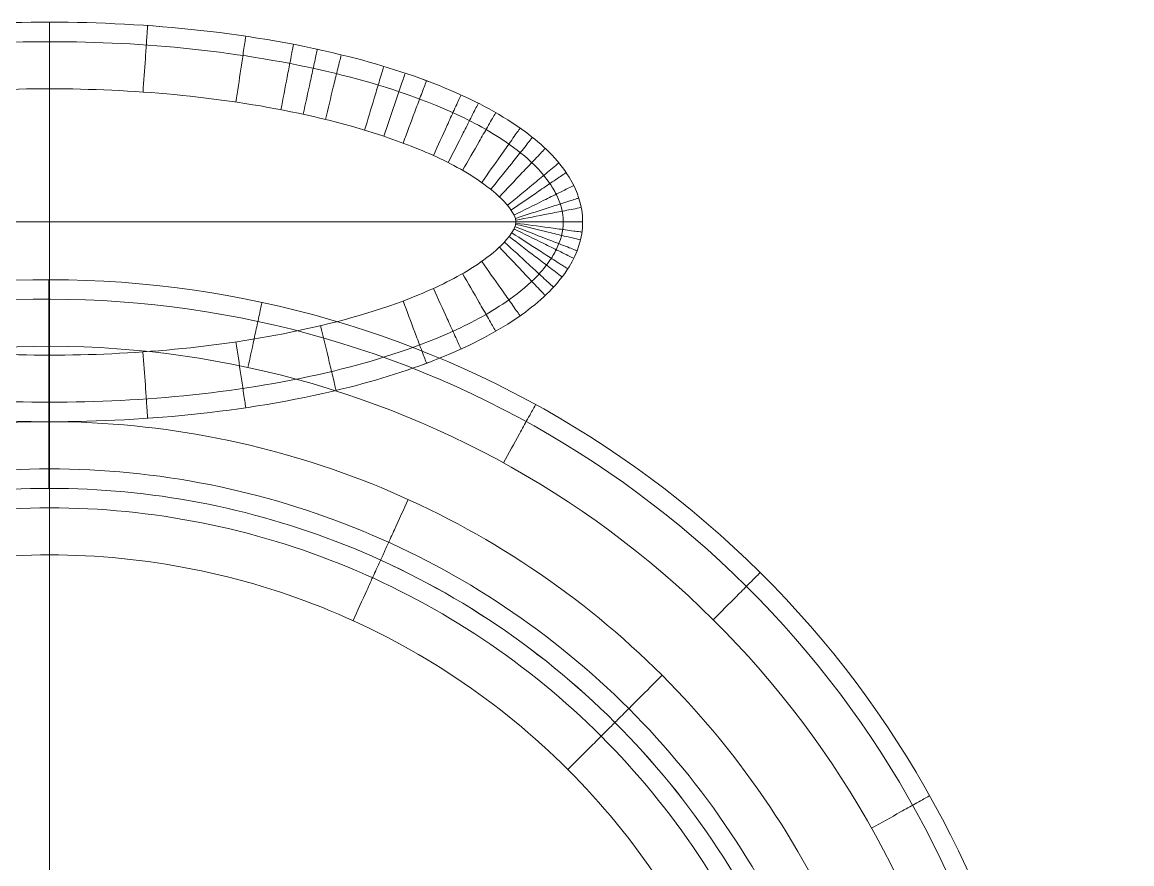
# Model space of a CAD drawing. Header units: inches. Extents: x 25 to 188, y -279 to -12.
# Drawn here: x 103.507 to 107.154, y -217.065 to -214.297 of the extents above; entities that cross this region are included whole.
import ezdxf

# ---------------------------------------------------------------- set-up
doc = ezdxf.new("R2010")
doc.units = ezdxf.units.IN
doc.header["$MEASUREMENT"] = 0
doc.layers.add('back panel', color=7, linetype='Continuous')

# ---------------------------------------------------------------- blocks, each defined once
blk = doc.blocks.new('block 9')
at = {"layer": 'back panel', "color": 7, "lineweight": 18, "true_color": 0xffffff}
for points in [[(103.5968, -214.2969), (103.5968, -215.6112)], [(103.5968, -214.2969), (103.5968, -214.2969)], [(103.5968, -214.5161), (103.5968, -215.3921)], [(101.8445, -214.9541), (105.3491, -214.9541)], [(102.0636, -214.9541), (105.1301, -214.9541)], [(105.3491, -214.9541), (105.3491, -214.9541)], [(103.594, -215.8302), (103.594, -215.144)], [(103.594, -215.611), (103.594, -215.3631)], [(103.5968, -215.6112), (103.5968, -215.6112)], [(103.5968, -215.8302), (103.5968, -215.8302)], [(103.5968, -217.1444), (103.5968, -215.8302)], [(103.5968, -215.8302), (103.5968, -215.8302)], [(103.5968, -217.1444), (103.5968, -216.0491)], [(105.9327, -216.107), (105.9327, -216.107)]]:
    blk.add_lwpolyline(points, dxfattribs=at)
for points, knots in [([(105.3491, -214.9541), (105.3491, -215.0074), (105.332, -215.0566), (105.3046, -215.1013), (105.2683, -215.1605), (105.2158, -215.2096), (105.1611, -215.2502), (105.0863, -215.3058), (105.0006, -215.3503), (104.9156, -215.3868), (104.8078, -215.4329), (104.6975, -215.4679), (104.5842, -215.4969), (104.2698, -215.5773), (103.9197, -215.6112), (103.5968, -215.6112), (103.2739, -215.6112), (102.9238, -215.5773), (102.6095, -215.4969), (102.4962, -215.468), (102.3859, -215.433), (102.2781, -215.3868), (102.193, -215.3503), (102.1074, -215.3058), (102.0326, -215.2502), (101.9779, -215.2096), (101.9254, -215.1605), (101.8891, -215.1013), (101.8617, -215.0566), (101.8445, -215.0074), (101.8445, -214.9541), (101.8445, -214.9007), (101.8617, -214.8515), (101.8891, -214.8068), (101.9254, -214.7476), (101.9779, -214.6985), (102.0326, -214.6579), (102.1074, -214.6023), (102.193, -214.5578), (102.2781, -214.5214), (102.3858, -214.4752), (102.4961, -214.4402), (102.6095, -214.4112), (102.9238, -214.3308), (103.2739, -214.2969), (103.5968, -214.2969), (103.9197, -214.2969), (104.2698, -214.3308), (104.5841, -214.4112), (104.6975, -214.4402), (104.8078, -214.4752), (104.9155, -214.5213), (105.0006, -214.5578), (105.0862, -214.6023), (105.161, -214.6579), (105.2158, -214.6985), (105.2683, -214.7476), (105.3046, -214.8068), (105.332, -214.8515), (105.3491, -214.9007), (105.3491, -214.9541)], [0, 0, 0, 0, 1, 1, 1, 2, 2, 2, 3, 3, 3, 4, 4, 4, 5, 5, 5, 6, 6, 6, 7, 7, 7, 8, 8, 8, 9, 9, 9, 10, 10, 10, 11, 11, 11, 12, 12, 12, 13, 13, 13, 14, 14, 14, 15, 15, 15, 16, 16, 16, 17, 17, 17, 18, 18, 18, 19, 19, 19, 20, 20, 20, 20]), ([(105.3491, -214.9541), (105.3491, -214.9007), (105.332, -214.8515), (105.3046, -214.8068), (105.2683, -214.7476), (105.2158, -214.6985), (105.1611, -214.6579), (105.0863, -214.6023), (105.0006, -214.5578), (104.9156, -214.5214), (104.8078, -214.4752), (104.6975, -214.4402), (104.5842, -214.4112), (104.2698, -214.3308), (103.9197, -214.2969), (103.5968, -214.2969), (103.2739, -214.2969), (102.9238, -214.3308), (102.6095, -214.4112), (102.4962, -214.4402), (102.3859, -214.4752), (102.2781, -214.5213), (102.193, -214.5578), (102.1074, -214.6023), (102.0326, -214.6579), (101.9779, -214.6985), (101.9254, -214.7476), (101.8891, -214.8068), (101.8617, -214.8515), (101.8445, -214.9007), (101.8445, -214.9541), (101.8445, -215.0074), (101.8617, -215.0566), (101.8891, -215.1013), (101.9254, -215.1605), (101.9779, -215.2096), (102.0326, -215.2502), (102.1074, -215.3058), (102.193, -215.3503), (102.2781, -215.3868), (102.3858, -215.4329), (102.4961, -215.4679), (102.6095, -215.4969), (102.9238, -215.5773), (103.2739, -215.6112), (103.5968, -215.6112), (103.9197, -215.6112), (104.2698, -215.5773), (104.5841, -215.4969), (104.6975, -215.468), (104.8078, -215.433), (104.9155, -215.3868), (105.0006, -215.3503), (105.0862, -215.3058), (105.161, -215.2502), (105.2158, -215.2096), (105.2683, -215.1605), (105.3046, -215.1013), (105.332, -215.0566), (105.3491, -215.0074), (105.3491, -214.9541)], [0, 0, 0, 0, 1, 1, 1, 2, 2, 2, 3, 3, 3, 4, 4, 4, 5, 5, 5, 6, 6, 6, 7, 7, 7, 8, 8, 8, 9, 9, 9, 10, 10, 10, 11, 11, 11, 12, 12, 12, 13, 13, 13, 14, 14, 14, 15, 15, 15, 16, 16, 16, 17, 17, 17, 18, 18, 18, 19, 19, 19, 20, 20, 20, 20]), ([(105.3491, -214.9541), (105.3491, -214.9007), (105.332, -214.8515), (105.3046, -214.8068), (105.2683, -214.7476), (105.2158, -214.6985), (105.1611, -214.6579), (105.0863, -214.6023), (105.0006, -214.5578), (104.9156, -214.5214), (104.8078, -214.4752), (104.6975, -214.4402), (104.5842, -214.4112), (104.2698, -214.3308), (103.9197, -214.2969), (103.5968, -214.2969), (103.2739, -214.2969), (102.9238, -214.3308), (102.6095, -214.4112), (102.4962, -214.4402), (102.3859, -214.4752), (102.2781, -214.5213), (102.193, -214.5578), (102.1074, -214.6023), (102.0326, -214.6579), (101.9779, -214.6985), (101.9254, -214.7476), (101.8891, -214.8068), (101.8617, -214.8515), (101.8445, -214.9007), (101.8445, -214.9541), (101.8445, -215.0074), (101.8617, -215.0566), (101.8891, -215.1013), (101.9254, -215.1605), (101.9779, -215.2096), (102.0326, -215.2502), (102.1074, -215.3058), (102.193, -215.3503), (102.2781, -215.3868), (102.3858, -215.4329), (102.4961, -215.4679), (102.6095, -215.4969), (102.9238, -215.5773), (103.2739, -215.6112), (103.5968, -215.6112), (103.9197, -215.6112), (104.2698, -215.5773), (104.5841, -215.4969), (104.6975, -215.468), (104.8078, -215.433), (104.9155, -215.3868), (105.0006, -215.3503), (105.0862, -215.3058), (105.161, -215.2502), (105.2158, -215.2096), (105.2683, -215.1605), (105.3046, -215.1013), (105.332, -215.0566), (105.3491, -215.0074), (105.3491, -214.9541)], [0, 0, 0, 0, 1, 1, 1, 2, 2, 2, 3, 3, 3, 4, 4, 4, 5, 5, 5, 6, 6, 6, 7, 7, 7, 8, 8, 8, 9, 9, 9, 10, 10, 10, 11, 11, 11, 12, 12, 12, 13, 13, 13, 14, 14, 14, 15, 15, 15, 16, 16, 16, 17, 17, 17, 18, 18, 18, 19, 19, 19, 20, 20, 20, 20]), ([(103.5968, -214.297), (103.5968, -214.297), (103.5968, -214.2974), (103.5968, -214.2974), (103.5968, -214.2978), (103.5968, -214.2982), (103.5968, -214.2986), (103.5968, -214.3002), (103.5968, -214.3018), (103.5968, -214.3035), (103.5968, -214.3105), (103.5968, -214.3174), (103.5968, -214.3244), (103.5968, -214.3335), (103.5968, -214.3426), (103.5968, -214.3517), (103.5968, -214.37), (103.5968, -214.3882), (103.5968, -214.4065), (103.5968, -214.443), (103.5968, -214.4795), (103.5968, -214.516)], [0, 0, 0, 0, 1, 1, 1, 2, 2, 2, 3, 3, 3, 4, 4, 4, 5, 5, 5, 6, 6, 6, 7, 7, 7, 7]), ([(103.9194, -214.308), (103.9198, -214.3082), (103.9193, -214.3093), (103.9193, -214.3096), (103.9192, -214.3112), (103.919, -214.3128), (103.9189, -214.3145), (103.9184, -214.3214), (103.918, -214.3284), (103.9175, -214.3353), (103.9168, -214.3444), (103.9162, -214.3535), (103.9156, -214.3627), (103.9143, -214.3809), (103.913, -214.3991), (103.9117, -214.4173), (103.9092, -214.4538), (103.9066, -214.4902), (103.9041, -214.5267)], [0, 0, 0, 0, 1, 1, 1, 2, 2, 2, 3, 3, 3, 4, 4, 4, 5, 5, 5, 6, 6, 6, 6]), ([(105.285, -214.9541), (105.285, -214.9216), (105.2771, -214.8933), (105.2631, -214.8644), (105.256, -214.8499), (105.2477, -214.8363), (105.2384, -214.8232), (105.2242, -214.803), (105.2084, -214.7847), (105.1909, -214.7674), (105.1621, -214.739), (105.131, -214.7143), (105.0976, -214.6915), (105.0386, -214.6511), (104.9763, -214.6185), (104.9112, -214.5894), (104.7922, -214.5364), (104.6604, -214.4955), (104.5343, -214.4649), (104.3798, -214.4274), (104.2244, -214.4023), (104.0665, -214.3855), (103.9102, -214.3688), (103.754, -214.3611), (103.5968, -214.3611), (103.2889, -214.3613), (102.9598, -214.3919), (102.6594, -214.4649), (102.53, -214.4963), (102.4046, -214.535), (102.2825, -214.5894), (102.2173, -214.6185), (102.1551, -214.651), (102.096, -214.6915), (102.0627, -214.7143), (102.0315, -214.739), (102.0027, -214.7674), (101.9853, -214.7847), (101.9694, -214.8029), (101.9552, -214.823), (101.9459, -214.8362), (101.9376, -214.8499), (101.9305, -214.8645), (101.9165, -214.8934), (101.9087, -214.9216), (101.9087, -214.9541), (101.9087, -214.9866), (101.9167, -215.0148), (101.9305, -215.0438), (101.9375, -215.0582), (101.946, -215.0716), (101.9552, -215.0846), (101.9694, -215.1048), (101.985, -215.1234), (102.0027, -215.1407), (102.0344, -215.1715), (102.0595, -215.1917), (102.096, -215.2166), (102.1551, -215.2569), (102.2173, -215.2896), (102.2825, -215.3187), (102.4011, -215.3717), (102.5336, -215.4127), (102.6594, -215.4433), (102.9592, -215.516), (103.2896, -215.547), (103.5968, -215.547), (103.9045, -215.547), (104.234, -215.516), (104.5343, -215.4433), (104.6606, -215.4126), (104.792, -215.3718), (104.9112, -215.3187), (104.9763, -215.2897), (105.0386, -215.2571), (105.0976, -215.2167), (105.131, -215.1939), (105.1621, -215.1691), (105.1909, -215.1407), (105.2084, -215.1234), (105.2242, -215.1052), (105.2384, -215.0851), (105.2478, -215.0719), (105.256, -215.0582), (105.2631, -215.0437), (105.2771, -215.0148), (105.285, -214.9866), (105.285, -214.9541)], [0, 0, 0, 0, 1, 1, 1, 2, 2, 2, 3, 3, 3, 4, 4, 4, 5, 5, 5, 6, 6, 6, 7, 7, 7, 8, 8, 8, 9, 9, 9, 10, 10, 10, 11, 11, 11, 12, 12, 12, 13, 13, 13, 14, 14, 14, 15, 15, 15, 16, 16, 16, 17, 17, 17, 18, 18, 18, 19, 19, 19, 20, 20, 20, 21, 21, 21, 22, 22, 22, 23, 23, 23, 24, 24, 24, 25, 25, 25, 26, 26, 26, 27, 27, 27, 28, 28, 28, 29, 29, 29, 29]), ([(104.2418, -214.3432), (104.2416, -214.3431), (104.2418, -214.3435), (104.2418, -214.3435), (104.2417, -214.344), (104.2417, -214.3444), (104.2416, -214.3448), (104.2414, -214.3464), (104.2411, -214.348), (104.2409, -214.3496), (104.2398, -214.3565), (104.2388, -214.3634), (104.2378, -214.3703), (104.2365, -214.3793), (104.2351, -214.3883), (104.2338, -214.3973), (104.2311, -214.4154), (104.2284, -214.4334), (104.2258, -214.4515), (104.2204, -214.4876), (104.215, -214.5236), (104.2097, -214.5597)], [0, 0, 0, 0, 1, 1, 1, 2, 2, 2, 3, 3, 3, 4, 4, 4, 5, 5, 5, 6, 6, 6, 7, 7, 7, 7]), ([(104.3988, -214.3698), (104.3986, -214.3696), (104.3987, -214.37), (104.3987, -214.37), (104.3986, -214.3706), (104.3986, -214.371), (104.3985, -214.3713), (104.3982, -214.3729), (104.3979, -214.3746), (104.3975, -214.3762), (104.3962, -214.383), (104.3949, -214.3898), (104.3936, -214.3967), (104.3919, -214.4056), (104.3901, -214.4146), (104.3884, -214.4236), (104.3849, -214.4415), (104.3815, -214.4594), (104.378, -214.4773), (104.3711, -214.5132), (104.3642, -214.549), (104.3573, -214.5849)], [0, 0, 0, 0, 1, 1, 1, 2, 2, 2, 3, 3, 3, 4, 4, 4, 5, 5, 5, 6, 6, 6, 7, 7, 7, 7]), ([(104.4772, -214.3859), (104.4771, -214.3857), (104.4772, -214.3862), (104.4772, -214.3862), (104.4771, -214.3867), (104.477, -214.3871), (104.4769, -214.3874), (104.4766, -214.389), (104.4762, -214.3906), (104.4759, -214.3922), (104.4744, -214.3991), (104.4729, -214.4058), (104.4714, -214.4127), (104.4695, -214.4216), (104.4675, -214.4305), (104.4656, -214.4394), (104.4617, -214.4572), (104.4578, -214.4751), (104.4539, -214.4929), (104.4461, -214.5286), (104.4384, -214.5643), (104.4306, -214.5999)], [0, 0, 0, 0, 1, 1, 1, 2, 2, 2, 3, 3, 3, 4, 4, 4, 5, 5, 5, 6, 6, 6, 7, 7, 7, 7]), ([(104.5557, -214.4041), (104.556, -214.4044), (104.5554, -214.4053), (104.5553, -214.4056), (104.5549, -214.4072), (104.5546, -214.4088), (104.5542, -214.4103), (104.5525, -214.4171), (104.5508, -214.4239), (104.5492, -214.4306), (104.547, -214.4395), (104.5448, -214.4484), (104.5427, -214.4572), (104.5383, -214.4749), (104.534, -214.4927), (104.5296, -214.5104), (104.5209, -214.5459), (104.5122, -214.5813), (104.5035, -214.6168)], [0, 0, 0, 0, 1, 1, 1, 2, 2, 2, 3, 3, 3, 4, 4, 4, 5, 5, 5, 6, 6, 6, 6]), ([(104.6957, -214.4422), (104.6956, -214.442), (104.6956, -214.4425), (104.6956, -214.4426), (104.6955, -214.443), (104.6954, -214.4433), (104.6953, -214.4437), (104.6948, -214.4453), (104.6943, -214.4468), (104.6938, -214.4484), (104.6918, -214.4551), (104.6898, -214.4618), (104.6878, -214.4684), (104.6852, -214.4772), (104.6825, -214.4859), (104.6799, -214.4946), (104.6746, -214.5121), (104.6693, -214.5295), (104.6641, -214.547), (104.6535, -214.582), (104.643, -214.6169), (104.6324, -214.6519)], [0, 0, 0, 0, 1, 1, 1, 2, 2, 2, 3, 3, 3, 4, 4, 4, 5, 5, 5, 6, 6, 6, 7, 7, 7, 7]), ([(104.7658, -214.4645), (104.766, -214.4649), (104.7654, -214.4657), (104.7653, -214.466), (104.7647, -214.4675), (104.7642, -214.4691), (104.7637, -214.4706), (104.7615, -214.4773), (104.7593, -214.4838), (104.7571, -214.4905), (104.7541, -214.4991), (104.7513, -214.5078), (104.7483, -214.5164), (104.7425, -214.5337), (104.7367, -214.551), (104.7309, -214.5683), (104.7193, -214.6029), (104.7077, -214.6376), (104.696, -214.6722)], [0, 0, 0, 0, 1, 1, 1, 2, 2, 2, 3, 3, 3, 4, 4, 4, 5, 5, 5, 6, 6, 6, 6]), ([(104.8359, -214.4894), (104.8358, -214.4892), (104.8358, -214.4897), (104.8358, -214.4898), (104.8356, -214.4901), (104.8355, -214.4905), (104.8353, -214.4909), (104.8348, -214.4924), (104.8342, -214.494), (104.8336, -214.4955), (104.8312, -214.502), (104.8287, -214.5085), (104.8263, -214.5151), (104.8231, -214.5236), (104.8199, -214.5321), (104.8167, -214.5407), (104.8102, -214.5578), (104.8038, -214.5749), (104.7974, -214.592), (104.7846, -214.6261), (104.7718, -214.6603), (104.759, -214.6945)], [0, 0, 0, 0, 1, 1, 1, 2, 2, 2, 3, 3, 3, 4, 4, 4, 5, 5, 5, 6, 6, 6, 7, 7, 7, 7]), ([(105.1301, -214.9541), (105.1301, -214.9263), (105.0904, -214.8853), (105.0741, -214.87), (105.0489, -214.8463), (105.0215, -214.8262), (104.9925, -214.8075), (104.9342, -214.77), (104.873, -214.7405), (104.8092, -214.7142), (104.6846, -214.6629), (104.5464, -214.6245), (104.4151, -214.5966), (104.1509, -214.5405), (103.8662, -214.516), (103.5968, -214.516), (103.328, -214.516), (103.0422, -214.5405), (102.7785, -214.5966), (102.647, -214.6246), (102.5092, -214.6628), (102.3845, -214.7142), (102.3207, -214.7405), (102.2594, -214.7702), (102.2012, -214.8075), (102.1722, -214.8262), (102.1448, -214.8463), (102.1195, -214.87), (102.1032, -214.8853), (102.0635, -214.9262), (102.0635, -214.9541), (102.0636, -214.9819), (102.1031, -215.0228), (102.1195, -215.0382), (102.1448, -215.0619), (102.1722, -215.0819), (102.2012, -215.1006), (102.2594, -215.1381), (102.3207, -215.1676), (102.3845, -215.1939), (102.5091, -215.2452), (102.6472, -215.2836), (102.7786, -215.3115), (103.0424, -215.3676), (103.3278, -215.3921), (103.5968, -215.3921), (103.8658, -215.3921), (104.1513, -215.3676), (104.4151, -215.3115), (104.5501, -215.2829), (104.6812, -215.2466), (104.8092, -215.1939), (104.873, -215.1677), (104.9342, -215.1381), (104.9925, -215.1006), (105.0215, -215.082), (105.0489, -215.0618), (105.0741, -215.0381), (105.0905, -215.0228), (105.13, -214.9819), (105.1301, -214.9541)], [0, 0, 0, 0, 1, 1, 1, 2, 2, 2, 3, 3, 3, 4, 4, 4, 5, 5, 5, 6, 6, 6, 7, 7, 7, 8, 8, 8, 9, 9, 9, 10, 10, 10, 11, 11, 11, 12, 12, 12, 13, 13, 13, 14, 14, 14, 15, 15, 15, 16, 16, 16, 17, 17, 17, 18, 18, 18, 19, 19, 19, 20, 20, 20, 20]), ([(104.9493, -214.5362), (104.9495, -214.537), (104.9489, -214.5372), (104.9486, -214.5376), (104.948, -214.5391), (104.9473, -214.5406), (104.9466, -214.5421), (104.9437, -214.5485), (104.9408, -214.5548), (104.938, -214.5612), (104.9342, -214.5695), (104.9304, -214.5778), (104.9266, -214.5861), (104.9191, -214.6027), (104.9115, -214.6193), (104.9039, -214.6359), (104.8888, -214.6691), (104.8737, -214.7024), (104.8586, -214.7356)], [0, 0, 0, 0, 1, 1, 1, 2, 2, 2, 3, 3, 3, 4, 4, 4, 5, 5, 5, 6, 6, 6, 6]), ([(105.0063, -214.5636), (105.0061, -214.5626), (105.0058, -214.5646), (105.0055, -214.5651), (105.0048, -214.5665), (105.004, -214.568), (105.0033, -214.5694), (105.0002, -214.5756), (104.997, -214.5819), (104.9939, -214.5881), (104.9897, -214.5962), (104.9856, -214.6043), (104.9815, -214.6125), (104.9732, -214.6287), (104.9649, -214.645), (104.9567, -214.6613), (104.9402, -214.6938), (104.9236, -214.7264), (104.9071, -214.7589)], [0, 0, 0, 0, 1, 1, 1, 2, 2, 2, 3, 3, 3, 4, 4, 4, 5, 5, 5, 6, 6, 6, 6]), ([(105.0635, -214.5944), (105.0635, -214.5951), (105.063, -214.5953), (105.0627, -214.5958), (105.0619, -214.5972), (105.0611, -214.5986), (105.0603, -214.6001), (105.0568, -214.6061), (105.0533, -214.6122), (105.0499, -214.6182), (105.0453, -214.6261), (105.0408, -214.634), (105.0363, -214.6419), (105.0272, -214.6578), (105.0181, -214.6736), (105.009, -214.6894), (104.9908, -214.7211), (104.9727, -214.7528), (104.9545, -214.7845)], [0, 0, 0, 0, 1, 1, 1, 2, 2, 2, 3, 3, 3, 4, 4, 4, 5, 5, 5, 6, 6, 6, 6]), ([(105.1436, -214.6453), (105.1441, -214.6444), (105.143, -214.6462), (105.1428, -214.6466), (105.1418, -214.648), (105.1409, -214.6493), (105.1399, -214.6506), (105.1359, -214.6563), (105.1319, -214.662), (105.1279, -214.6677), (105.1226, -214.6752), (105.1174, -214.6826), (105.1121, -214.6901), (105.1016, -214.705), (105.0911, -214.7199), (105.0806, -214.7349), (105.0595, -214.7647), (105.0385, -214.7945), (105.0175, -214.8244)], [0, 0, 0, 0, 1, 1, 1, 2, 2, 2, 3, 3, 3, 4, 4, 4, 5, 5, 5, 6, 6, 6, 6]), ([(105.1844, -214.6758), (105.1842, -214.6763), (105.1838, -214.6766), (105.1835, -214.677), (105.1824, -214.6783), (105.1814, -214.6796), (105.1804, -214.6808), (105.176, -214.6863), (105.1717, -214.6917), (105.1673, -214.6971), (105.1616, -214.7043), (105.1559, -214.7114), (105.1502, -214.7185), (105.1388, -214.7328), (105.1273, -214.747), (105.1159, -214.7613), (105.093, -214.7898), (105.0702, -214.8182), (105.0473, -214.8467)], [0, 0, 0, 0, 1, 1, 1, 2, 2, 2, 3, 3, 3, 4, 4, 4, 5, 5, 5, 6, 6, 6, 6]), ([(105.2261, -214.7123), (105.2268, -214.7115), (105.2254, -214.713), (105.225, -214.7134), (105.2239, -214.7146), (105.2228, -214.7158), (105.2217, -214.717), (105.2168, -214.722), (105.2121, -214.7271), (105.2073, -214.7321), (105.201, -214.7388), (105.1947, -214.7454), (105.1885, -214.752), (105.1759, -214.7652), (105.1633, -214.7785), (105.1508, -214.7917), (105.1257, -214.8182), (105.1006, -214.8447), (105.0755, -214.8712)], [0, 0, 0, 0, 1, 1, 1, 2, 2, 2, 3, 3, 3, 4, 4, 4, 5, 5, 5, 6, 6, 6, 6]), ([(105.271, -214.76), (105.2572, -214.7719), (105.2428, -214.7833), (105.2288, -214.7949), (105.2147, -214.8065), (105.2006, -214.8181), (105.1865, -214.8297), (105.1583, -214.8529), (105.1301, -214.8761), (105.102, -214.8993)], [0, 0, 0, 0, 1, 1, 1, 2, 2, 2, 3, 3, 3, 3]), ([(105.2947, -214.7918), (105.2955, -214.7912), (105.2938, -214.7924), (105.2934, -214.7926), (105.292, -214.7936), (105.2907, -214.7945), (105.2893, -214.7954), (105.2836, -214.7993), (105.2778, -214.8032), (105.272, -214.8072), (105.2645, -214.8123), (105.257, -214.8174), (105.2494, -214.8225), (105.2343, -214.8328), (105.2192, -214.843), (105.2042, -214.8533), (105.174, -214.8738), (105.1438, -214.8943), (105.1136, -214.9148)], [0, 0, 0, 0, 1, 1, 1, 2, 2, 2, 3, 3, 3, 4, 4, 4, 5, 5, 5, 6, 6, 6, 6]), ([(105.3199, -214.8345), (105.3033, -214.8422), (105.2871, -214.8506), (105.2708, -214.8587), (105.2544, -214.8668), (105.2381, -214.8749), (105.2217, -214.8829), (105.1889, -214.8991), (105.1562, -214.9153), (105.1235, -214.9314)], [0, 0, 0, 0, 1, 1, 1, 2, 2, 2, 3, 3, 3, 3]), ([(106.7097, -219.5975), (107.1544, -218.3821), (106.8509, -217.019), (105.9327, -216.107), (105.0145, -215.1949), (103.6494, -214.9007), (102.437, -215.3535)], [0, 0, 0, 0, 1, 1, 1, 2, 2, 2, 2]), ([(106.7097, -219.5975), (107.1544, -218.3821), (106.8509, -217.019), (105.9327, -216.107), (105.0145, -215.1949), (103.6494, -214.9007), (102.437, -215.3535)], [0, 0, 0, 0, 1, 1, 1, 2, 2, 2, 2]), ([(102.437, -215.3535), (103.6494, -214.9007), (105.0145, -215.1949), (105.9327, -216.107), (106.8509, -217.019), (107.1544, -218.3821), (106.7097, -219.5975)], [0, 0, 0, 0, 1, 1, 1, 2, 2, 2, 2]), ([(105.3365, -214.8753), (105.3375, -214.875), (105.3355, -214.8756), (105.335, -214.8757), (105.3334, -214.8762), (105.3318, -214.8768), (105.3303, -214.8773), (105.3237, -214.8794), (105.317, -214.8815), (105.3104, -214.8837), (105.3017, -214.8865), (105.293, -214.8892), (105.2844, -214.892), (105.267, -214.8977), (105.2496, -214.9032), (105.2322, -214.9088), (105.1975, -214.92), (105.1627, -214.9312), (105.128, -214.9424)], [0, 0, 0, 0, 1, 1, 1, 2, 2, 2, 3, 3, 3, 4, 4, 4, 5, 5, 5, 6, 6, 6, 6]), ([(105.3446, -214.9066), (105.3266, -214.9097), (105.3087, -214.9135), (105.2908, -214.917), (105.2729, -214.9204), (105.255, -214.9239), (105.237, -214.9274), (105.2012, -214.9343), (105.1653, -214.9412), (105.1295, -214.9481)], [0, 0, 0, 0, 1, 1, 1, 2, 2, 2, 3, 3, 3, 3]), ([(106.6495, -219.5754), (107.0857, -218.3836), (106.7878, -217.0467), (105.8875, -216.1525), (104.9872, -215.2582), (103.6483, -214.9694), (102.4595, -215.4136)], [0, 0, 0, 0, 1, 1, 1, 2, 2, 2, 2]), ([(105.3199, -215.0736), (105.3178, -215.0728), (105.316, -215.0717), (105.3141, -215.0707), (105.3078, -215.0676), (105.3016, -215.0646), (105.2953, -215.0615), (105.2871, -215.0574), (105.279, -215.0534), (105.2708, -215.0494), (105.2544, -215.0413), (105.238, -215.0332), (105.2217, -215.0251), (105.1889, -215.009), (105.1562, -214.9928), (105.1234, -214.9767)], [0, 0, 0, 0, 1, 1, 1, 2, 2, 2, 3, 3, 3, 4, 4, 4, 5, 5, 5, 5]), ([(105.3309, -215.0487), (105.3319, -215.049), (105.3299, -215.0483), (105.3294, -215.0481), (105.3279, -215.0475), (105.3264, -215.0469), (105.3248, -215.0463), (105.3184, -215.0438), (105.3119, -215.0413), (105.3054, -215.0388), (105.2969, -215.0355), (105.2884, -215.0322), (105.2799, -215.0289), (105.2628, -215.0223), (105.2458, -215.0157), (105.2288, -215.0091), (105.1947, -214.9958), (105.1607, -214.9826), (105.1267, -214.9694)], [0, 0, 0, 0, 1, 1, 1, 2, 2, 2, 3, 3, 3, 4, 4, 4, 5, 5, 5, 6, 6, 6, 6]), ([(105.342, -215.0131), (105.333, -215.0113), (105.3243, -215.0088), (105.3154, -215.0066), (105.3065, -215.0045), (105.2977, -215.0024), (105.2888, -215.0003), (105.271, -214.996), (105.2533, -214.9917), (105.2356, -214.9875), (105.2001, -214.9789), (105.1646, -214.9704), (105.1291, -214.9619)], [0, 0, 0, 0, 1, 1, 1, 2, 2, 2, 3, 3, 3, 4, 4, 4, 4]), ([(105.3469, -214.9874), (105.3479, -214.9875), (105.3458, -214.9873), (105.3453, -214.9872), (105.3437, -214.987), (105.3421, -214.9868), (105.3405, -214.9866), (105.3336, -214.9856), (105.3267, -214.9847), (105.3198, -214.9838), (105.3107, -214.9825), (105.3017, -214.9813), (105.2926, -214.9801), (105.2745, -214.9776), (105.2564, -214.9752), (105.2383, -214.9727), (105.2022, -214.9678), (105.166, -214.9629), (105.1298, -214.958)], [0, 0, 0, 0, 1, 1, 1, 2, 2, 2, 3, 3, 3, 4, 4, 4, 5, 5, 5, 6, 6, 6, 6]), ([(105.3491, -214.9541), (105.3502, -214.9541), (105.3481, -214.9541), (105.3476, -214.9541), (105.3459, -214.9541), (105.3443, -214.9541), (105.3426, -214.9541), (105.3357, -214.9541), (105.3287, -214.9541), (105.3218, -214.9541), (105.3126, -214.9541), (105.3035, -214.9541), (105.2944, -214.9541), (105.2761, -214.9541), (105.2579, -214.9541), (105.2396, -214.9541), (105.2031, -214.9541), (105.1666, -214.9541), (105.1301, -214.9541)], [0, 0, 0, 0, 1, 1, 1, 2, 2, 2, 3, 3, 3, 4, 4, 4, 5, 5, 5, 6, 6, 6, 6]), ([(105.2815, -215.1348), (105.2741, -215.1295), (105.267, -215.1238), (105.2597, -215.1182), (105.2525, -215.1127), (105.2452, -215.1072), (105.238, -215.1016), (105.2235, -215.0905), (105.2089, -215.0795), (105.1944, -215.0684), (105.1654, -215.0463), (105.1364, -215.0241), (105.1074, -215.002)], [0, 0, 0, 0, 1, 1, 1, 2, 2, 2, 3, 3, 3, 4, 4, 4, 4]), ([(105.3002, -215.1084), (105.3011, -215.1088), (105.2993, -215.1078), (105.2989, -215.1075), (105.2975, -215.1066), (105.2961, -215.1057), (105.2947, -215.1048), (105.2889, -215.1011), (105.283, -215.0973), (105.2771, -215.0935), (105.2695, -215.0886), (105.2618, -215.0836), (105.2542, -215.0787), (105.2388, -215.0688), (105.2235, -215.0589), (105.2081, -215.049), (105.1774, -215.0293), (105.1467, -215.0095), (105.116, -214.9897)], [0, 0, 0, 0, 1, 1, 1, 2, 2, 2, 3, 3, 3, 4, 4, 4, 5, 5, 5, 6, 6, 6, 6]), ([(105.2261, -215.1959), (105.2268, -215.1966), (105.2254, -215.1951), (105.225, -215.1948), (105.2239, -215.1935), (105.2228, -215.1924), (105.2217, -215.1912), (105.2169, -215.1861), (105.2121, -215.1811), (105.2073, -215.176), (105.201, -215.1694), (105.1947, -215.1628), (105.1884, -215.1561), (105.1759, -215.1429), (105.1633, -215.1296), (105.1508, -215.1164), (105.1257, -215.0899), (105.1006, -215.0634), (105.0754, -215.0369)], [0, 0, 0, 0, 1, 1, 1, 2, 2, 2, 3, 3, 3, 4, 4, 4, 5, 5, 5, 6, 6, 6, 6]), ([(105.2533, -215.1685), (105.254, -215.1692), (105.2525, -215.1677), (105.2521, -215.1674), (105.2509, -215.1663), (105.2497, -215.1652), (105.2485, -215.1641), (105.2434, -215.1594), (105.2383, -215.1546), (105.2331, -215.1499), (105.2264, -215.1437), (105.2197, -215.1376), (105.213, -215.1314), (105.1996, -215.119), (105.1861, -215.1066), (105.1727, -215.0943), (105.1459, -215.0696), (105.119, -215.0448), (105.0921, -215.0201)], [0, 0, 0, 0, 1, 1, 1, 2, 2, 2, 3, 3, 3, 4, 4, 4, 5, 5, 5, 6, 6, 6, 6]), ([(105.1436, -215.2628), (105.1438, -215.2639), (105.143, -215.262), (105.1428, -215.2616), (105.1418, -215.2602), (105.1409, -215.2589), (105.1399, -215.2575), (105.1359, -215.2518), (105.1319, -215.2462), (105.1279, -215.2405), (105.1226, -215.233), (105.1174, -215.2255), (105.1121, -215.2181), (105.1016, -215.2032), (105.0911, -215.1882), (105.0806, -215.1733), (105.0595, -215.1435), (105.0385, -215.1136), (105.0175, -215.0838)], [0, 0, 0, 0, 1, 1, 1, 2, 2, 2, 3, 3, 3, 4, 4, 4, 5, 5, 5, 6, 6, 6, 6]), ([(105.0635, -215.3136), (105.0638, -215.3137), (105.0634, -215.3134), (105.0634, -215.3134), (105.0631, -215.3129), (105.0629, -215.3126), (105.0627, -215.3122), (105.0619, -215.3108), (105.0611, -215.3094), (105.0603, -215.308), (105.0568, -215.3019), (105.0533, -215.2959), (105.0499, -215.2899), (105.0453, -215.2819), (105.0408, -215.274), (105.0363, -215.2661), (105.0272, -215.2503), (105.0181, -215.2344), (105.009, -215.2186), (104.9908, -215.187), (104.9727, -215.1553), (104.9545, -215.1236)], [0, 0, 0, 0, 1, 1, 1, 2, 2, 2, 3, 3, 3, 4, 4, 4, 5, 5, 5, 6, 6, 6, 7, 7, 7, 7]), ([(106.504, -219.5222), (106.9195, -218.3872), (106.6358, -217.114), (105.7784, -216.2623), (104.9209, -215.4107), (103.6459, -215.1356), (102.5137, -215.5587)], [0, 0, 0, 0, 1, 1, 1, 2, 2, 2, 2]), ([(104.9493, -215.3719), (104.9495, -215.372), (104.9492, -215.3717), (104.9492, -215.3717), (104.949, -215.3712), (104.9488, -215.3709), (104.9486, -215.3705), (104.948, -215.369), (104.9473, -215.3675), (104.9466, -215.366), (104.9437, -215.3597), (104.9408, -215.3534), (104.938, -215.347), (104.9342, -215.3387), (104.9304, -215.3304), (104.9266, -215.3221), (104.9191, -215.3055), (104.9115, -215.2889), (104.9039, -215.2722), (104.8888, -215.239), (104.8737, -215.2058), (104.8586, -215.1726)], [0, 0, 0, 0, 1, 1, 1, 2, 2, 2, 3, 3, 3, 4, 4, 4, 5, 5, 5, 6, 6, 6, 7, 7, 7, 7]), ([(104.2952, -215.2184), (104.2949, -215.2189), (104.295, -215.2194), (104.2949, -215.2199), (104.2945, -215.2215), (104.2942, -215.2231), (104.2938, -215.2247), (104.2924, -215.2315), (104.2909, -215.2383), (104.2894, -215.2451), (104.2875, -215.2541), (104.2856, -215.263), (104.2837, -215.2719), (104.2798, -215.2898), (104.276, -215.3076), (104.2721, -215.3254), (104.2644, -215.3611), (104.2567, -215.3968), (104.249, -215.4325)], [0, 0, 0, 0, 1, 1, 1, 2, 2, 2, 3, 3, 3, 4, 4, 4, 5, 5, 5, 6, 6, 6, 6]), ([(104.8359, -215.4187), (104.8359, -215.4187), (104.8358, -215.4183), (104.8358, -215.4183), (104.8356, -215.418), (104.8355, -215.4176), (104.8354, -215.4172), (104.8348, -215.4157), (104.8342, -215.4142), (104.8336, -215.4126), (104.8312, -215.4061), (104.8287, -215.3996), (104.8263, -215.3931), (104.8231, -215.3845), (104.8199, -215.376), (104.8167, -215.3674), (104.8103, -215.3503), (104.8039, -215.3333), (104.7974, -215.3162), (104.7846, -215.282), (104.7718, -215.2478), (104.759, -215.2136)], [0, 0, 0, 0, 1, 1, 1, 2, 2, 2, 3, 3, 3, 4, 4, 4, 5, 5, 5, 6, 6, 6, 7, 7, 7, 7]), ([(104.5388, -215.5082), (104.5395, -215.5089), (104.5385, -215.5072), (104.5384, -215.5066), (104.538, -215.5051), (104.5376, -215.5035), (104.5373, -215.5019), (104.5356, -215.4951), (104.534, -215.4883), (104.5324, -215.4816), (104.5303, -215.4727), (104.5282, -215.4638), (104.526, -215.4549), (104.5218, -215.4372), (104.5176, -215.4194), (104.5133, -215.4016), (104.5048, -215.3661), (104.4963, -215.3306), (104.4878, -215.2951)], [0, 0, 0, 0, 1, 1, 1, 2, 2, 2, 3, 3, 3, 4, 4, 4, 5, 5, 5, 6, 6, 6, 6]), ([(103.9194, -215.5999), (103.9199, -215.6009), (103.9193, -215.5989), (103.9193, -215.5984), (103.9192, -215.5967), (103.919, -215.5951), (103.9189, -215.5935), (103.9184, -215.5865), (103.918, -215.5796), (103.9175, -215.5726), (103.9168, -215.5635), (103.9162, -215.5544), (103.9156, -215.5453), (103.9143, -215.5271), (103.913, -215.5089), (103.9117, -215.4907), (103.9092, -215.4543), (103.9066, -215.4179), (103.904, -215.3814)], [0, 0, 0, 0, 1, 1, 1, 2, 2, 2, 3, 3, 3, 4, 4, 4, 5, 5, 5, 6, 6, 6, 6]), ([(104.2418, -215.565), (104.2417, -215.5661), (104.2417, -215.564), (104.2416, -215.5635), (104.2414, -215.5619), (104.2411, -215.5603), (104.2409, -215.5586), (104.2398, -215.5517), (104.2388, -215.5448), (104.2378, -215.538), (104.2365, -215.5289), (104.2351, -215.5199), (104.2338, -215.5109), (104.2311, -215.4928), (104.2284, -215.4748), (104.2258, -215.4567), (104.2204, -215.4206), (104.215, -215.3845), (104.2097, -215.3484)], [0, 0, 0, 0, 1, 1, 1, 2, 2, 2, 3, 3, 3, 4, 4, 4, 5, 5, 5, 6, 6, 6, 6]), ([(103.5968, -215.6112), (103.5966, -215.6113), (103.5968, -215.6109), (103.5968, -215.6108), (103.5968, -215.6104), (103.5968, -215.61), (103.5968, -215.6096), (103.5968, -215.608), (103.5968, -215.6063), (103.5968, -215.6047), (103.5968, -215.5977), (103.5968, -215.5908), (103.5968, -215.5838), (103.5968, -215.5747), (103.5968, -215.5656), (103.5968, -215.5564), (103.5968, -215.5382), (103.5968, -215.5199), (103.5968, -215.5017), (103.5968, -215.4652), (103.5968, -215.4286), (103.5968, -215.3921)], [0, 0, 0, 0, 1, 1, 1, 2, 2, 2, 3, 3, 3, 4, 4, 4, 5, 5, 5, 6, 6, 6, 7, 7, 7, 7]), ([(105.1948, -215.5546), (105.1951, -215.5536), (105.1943, -215.5555), (105.1941, -215.556), (105.1933, -215.5574), (105.1925, -215.5589), (105.1917, -215.5603), (105.1883, -215.5664), (105.185, -215.5725), (105.1816, -215.5786), (105.1772, -215.5866), (105.1729, -215.5946), (105.1684, -215.6026), (105.1597, -215.6186), (105.1508, -215.6346), (105.142, -215.6506), (105.1244, -215.6826), (105.1068, -215.7145), (105.0892, -215.7465)], [0, 0, 0, 0, 1, 1, 1, 2, 2, 2, 3, 3, 3, 4, 4, 4, 5, 5, 5, 6, 6, 6, 6]), ([(106.4443, -218.4587), (106.4447, -218.8315), (106.3701, -219.2041), (106.2276, -219.5484), (106.085, -219.893), (105.874, -220.2085), (105.6103, -220.4722), (105.3467, -220.7359), (105.0312, -220.9469), (104.6866, -221.0895), (104.3422, -221.2319), (103.9696, -221.3063), (103.5968, -221.3063), (103.2241, -221.3063), (102.8514, -221.2319), (102.5071, -221.0895), (102.1624, -220.9469), (101.847, -220.7359), (101.5833, -220.4722), (101.3197, -220.2085), (101.1085, -219.8931), (100.966, -219.5484), (100.8235, -219.2041), (100.7492, -218.8314), (100.7492, -218.4587), (100.7492, -218.0859), (100.8236, -217.7133), (100.966, -217.3689), (101.1085, -217.0243), (101.3196, -216.7088), (101.5833, -216.4451), (101.847, -216.1815), (102.1624, -215.9704), (102.5071, -215.8279), (102.8514, -215.6855), (103.2241, -215.611), (103.5968, -215.611), (103.9696, -215.611), (104.3422, -215.6854), (104.6866, -215.8279), (105.0312, -215.9704), (105.3467, -216.1815), (105.6103, -216.4452), (105.874, -216.7088), (106.085, -217.0244), (106.2276, -217.3689), (106.3701, -217.7133), (106.4447, -218.0859), (106.4443, -218.4587)], [0, 0, 0, 0, 1, 1, 1, 2, 2, 2, 3, 3, 3, 4, 4, 4, 5, 5, 5, 6, 6, 6, 7, 7, 7, 8, 8, 8, 9, 9, 9, 10, 10, 10, 11, 11, 11, 12, 12, 12, 13, 13, 13, 14, 14, 14, 15, 15, 15, 16, 16, 16, 16]), ([(103.5968, -215.8301), (103.5968, -215.8301), (103.5968, -215.8297), (103.5968, -215.8297), (103.5968, -215.8293), (103.5968, -215.8289), (103.5968, -215.8285), (103.5968, -215.8269), (103.5968, -215.8252), (103.5968, -215.8236), (103.5968, -215.8166), (103.5968, -215.8096), (103.5968, -215.8027), (103.5968, -215.7935), (103.5968, -215.7844), (103.5968, -215.7753), (103.5968, -215.757), (103.5968, -215.7388), (103.5968, -215.7205), (103.5968, -215.684), (103.5968, -215.6475), (103.5968, -215.611)], [0, 0, 0, 0, 1, 1, 1, 2, 2, 2, 3, 3, 3, 4, 4, 4, 5, 5, 5, 6, 6, 6, 7, 7, 7, 7]), ([(106.2894, -218.4587), (106.2898, -218.8112), (106.2193, -219.1636), (106.0845, -219.4891), (105.9497, -219.815), (105.7501, -220.1133), (105.5008, -220.3627), (105.2515, -220.612), (104.9532, -220.8116), (104.6273, -220.9464), (104.3017, -221.0811), (103.9493, -221.1514), (103.5968, -221.1514), (103.2444, -221.1514), (102.8919, -221.0811), (102.5663, -220.9464), (102.2405, -220.8116), (101.9422, -220.612), (101.6929, -220.3627), (101.4435, -220.1133), (101.2439, -219.815), (101.1091, -219.4891), (100.9744, -219.1635), (100.9041, -218.8111), (100.9041, -218.4587), (100.9041, -218.1062), (100.9744, -217.7538), (101.1091, -217.4282), (101.2439, -217.1023), (101.4435, -216.804), (101.6928, -216.5547), (101.9422, -216.3054), (102.2405, -216.1058), (102.5664, -215.971), (102.892, -215.8363), (103.2444, -215.7659), (103.5968, -215.7659), (103.9493, -215.7659), (104.3017, -215.8363), (104.6273, -215.971), (104.9532, -216.1058), (105.2515, -216.3054), (105.5008, -216.5547), (105.7501, -216.804), (105.9497, -217.1024), (106.0845, -217.4282), (106.2193, -217.7538), (106.2898, -218.1061), (106.2894, -218.4587)], [0, 0, 0, 0, 1, 1, 1, 2, 2, 2, 3, 3, 3, 4, 4, 4, 5, 5, 5, 6, 6, 6, 7, 7, 7, 8, 8, 8, 9, 9, 9, 10, 10, 10, 11, 11, 11, 12, 12, 12, 13, 13, 13, 14, 14, 14, 15, 15, 15, 16, 16, 16, 16]), ([(106.2253, -218.4587), (106.2253, -218.7902), (106.1628, -219.118), (106.0407, -219.4262), (105.9086, -219.7601), (105.7094, -220.0633), (105.4555, -220.3172), (105.2015, -220.5712), (104.8983, -220.7704), (104.5644, -220.9026), (104.2562, -221.0246), (103.9283, -221.0871), (103.5968, -221.0871), (103.2653, -221.0871), (102.9375, -221.0246), (102.6293, -220.9026), (102.2954, -220.7704), (101.9922, -220.5713), (101.7382, -220.3173), (101.4843, -220.0634), (101.2851, -219.7602), (101.1529, -219.4262), (101.0309, -219.118), (100.9683, -218.7902), (100.9683, -218.4587), (100.9683, -218.1272), (101.0309, -217.7994), (101.1529, -217.4912), (101.2851, -217.1573), (101.4842, -216.8541), (101.7382, -216.6001), (101.9921, -216.3462), (102.2953, -216.147), (102.6293, -216.0148), (102.9375, -215.8927), (103.2653, -215.8302), (103.5968, -215.8302), (103.9283, -215.8302), (104.2561, -215.8927), (104.5643, -216.0148), (104.8982, -216.1469), (105.2014, -216.3461), (105.4554, -216.6), (105.7093, -216.854), (105.9085, -217.1572), (106.0407, -217.4911), (106.1627, -217.7993), (106.2253, -218.1272), (106.2253, -218.4587)], [0, 0, 0, 0, 1, 1, 1, 2, 2, 2, 3, 3, 3, 4, 4, 4, 5, 5, 5, 6, 6, 6, 7, 7, 7, 8, 8, 8, 9, 9, 9, 10, 10, 10, 11, 11, 11, 12, 12, 12, 13, 13, 13, 14, 14, 14, 15, 15, 15, 16, 16, 16, 16]), ([(106.2253, -218.4587), (106.2253, -218.7902), (106.1628, -219.118), (106.0407, -219.4262), (105.9086, -219.7601), (105.7094, -220.0633), (105.4555, -220.3172), (105.2015, -220.5712), (104.8983, -220.7704), (104.5644, -220.9026), (104.2562, -221.0246), (103.9283, -221.0871), (103.5968, -221.0871), (103.2653, -221.0871), (102.9375, -221.0246), (102.6293, -220.9026), (102.2954, -220.7704), (101.9922, -220.5713), (101.7382, -220.3173), (101.4843, -220.0634), (101.2851, -219.7602), (101.1529, -219.4262), (101.0309, -219.118), (100.9683, -218.7902), (100.9683, -218.4587), (100.9683, -218.1272), (101.0309, -217.7994), (101.1529, -217.4912), (101.2851, -217.1573), (101.4842, -216.8541), (101.7382, -216.6001), (101.9921, -216.3462), (102.2953, -216.147), (102.6293, -216.0148), (102.9375, -215.8927), (103.2653, -215.8302), (103.5968, -215.8302), (103.9283, -215.8302), (104.2561, -215.8927), (104.5643, -216.0148), (104.8982, -216.1469), (105.2014, -216.3461), (105.4554, -216.6), (105.7093, -216.854), (105.9085, -217.1572), (106.0407, -217.4911), (106.1627, -217.7993), (106.2253, -218.1272), (106.2253, -218.4587)], [0, 0, 0, 0, 1, 1, 1, 2, 2, 2, 3, 3, 3, 4, 4, 4, 5, 5, 5, 6, 6, 6, 7, 7, 7, 8, 8, 8, 9, 9, 9, 10, 10, 10, 11, 11, 11, 12, 12, 12, 13, 13, 13, 14, 14, 14, 15, 15, 15, 16, 16, 16, 16]), ([(106.2253, -218.4587), (106.2253, -218.1272), (106.1628, -217.7994), (106.0407, -217.4912), (105.9086, -217.1573), (105.7094, -216.8541), (105.4555, -216.6001), (105.2015, -216.3462), (104.8983, -216.147), (104.5644, -216.0148), (104.2562, -215.8927), (103.9283, -215.8302), (103.5968, -215.8302), (103.2653, -215.8302), (102.9375, -215.8927), (102.6293, -216.0148), (102.2954, -216.1469), (101.9922, -216.3461), (101.7382, -216.6), (101.4843, -216.854), (101.2851, -217.1572), (101.1529, -217.4911), (101.0309, -217.7993), (100.9683, -218.1272), (100.9683, -218.4587), (100.9683, -218.7902), (101.0309, -219.118), (101.1529, -219.4262), (101.2851, -219.7601), (101.4842, -220.0633), (101.7382, -220.3172), (101.9921, -220.5712), (102.2953, -220.7704), (102.6293, -220.9026), (102.9375, -221.0246), (103.2653, -221.0871), (103.5968, -221.0871), (103.9283, -221.0871), (104.2561, -221.0246), (104.5643, -220.9026), (104.8982, -220.7704), (105.2014, -220.5713), (105.4554, -220.3173), (105.7093, -220.0634), (105.9085, -219.7602), (106.0407, -219.4262), (106.1627, -219.118), (106.2253, -218.7902), (106.2253, -218.4587)], [0, 0, 0, 0, 1, 1, 1, 2, 2, 2, 3, 3, 3, 4, 4, 4, 5, 5, 5, 6, 6, 6, 7, 7, 7, 8, 8, 8, 9, 9, 9, 10, 10, 10, 11, 11, 11, 12, 12, 12, 13, 13, 13, 14, 14, 14, 15, 15, 15, 16, 16, 16, 16]), ([(106.2253, -218.4587), (106.2253, -218.1272), (106.1628, -217.7994), (106.0407, -217.4912), (105.9086, -217.1573), (105.7094, -216.8541), (105.4555, -216.6001), (105.2015, -216.3462), (104.8983, -216.147), (104.5644, -216.0148), (104.2562, -215.8927), (103.9283, -215.8302), (103.5968, -215.8302), (103.2653, -215.8302), (102.9375, -215.8927), (102.6293, -216.0148), (102.2954, -216.1469), (101.9922, -216.3461), (101.7382, -216.6), (101.4843, -216.854), (101.2851, -217.1572), (101.1529, -217.4911), (101.0309, -217.7993), (100.9683, -218.1272), (100.9683, -218.4587), (100.9683, -218.7902), (101.0309, -219.118), (101.1529, -219.4262), (101.2851, -219.7601), (101.4842, -220.0633), (101.7382, -220.3172), (101.9921, -220.5712), (102.2953, -220.7704), (102.6293, -220.9026), (102.9375, -221.0246), (103.2653, -221.0871), (103.5968, -221.0871), (103.9283, -221.0871), (104.2561, -221.0246), (104.5643, -220.9026), (104.8982, -220.7704), (105.2014, -220.5713), (105.4554, -220.3173), (105.7093, -220.0634), (105.9085, -219.7602), (106.0407, -219.4262), (106.1627, -219.118), (106.2253, -218.7902), (106.2253, -218.4587)], [0, 0, 0, 0, 1, 1, 1, 2, 2, 2, 3, 3, 3, 4, 4, 4, 5, 5, 5, 6, 6, 6, 7, 7, 7, 8, 8, 8, 9, 9, 9, 10, 10, 10, 11, 11, 11, 12, 12, 12, 13, 13, 13, 14, 14, 14, 15, 15, 15, 16, 16, 16, 16]), ([(106.2253, -218.4587), (106.2253, -218.1272), (106.1628, -217.7994), (106.0407, -217.4912), (105.9086, -217.1573), (105.7094, -216.8541), (105.4555, -216.6001), (105.2015, -216.3462), (104.8983, -216.147), (104.5644, -216.0148), (104.2562, -215.8927), (103.9283, -215.8302), (103.5968, -215.8302), (103.2653, -215.8302), (102.9375, -215.8927), (102.6293, -216.0148), (102.2954, -216.1469), (101.9922, -216.3461), (101.7382, -216.6), (101.4843, -216.854), (101.2851, -217.1572), (101.1529, -217.4911), (101.0309, -217.7993), (100.9683, -218.1272), (100.9683, -218.4587), (100.9683, -218.7902), (101.0309, -219.118), (101.1529, -219.4262), (101.2851, -219.7601), (101.4842, -220.0633), (101.7382, -220.3172), (101.9921, -220.5712), (102.2953, -220.7704), (102.6293, -220.9026), (102.9375, -221.0246), (103.2653, -221.0871), (103.5968, -221.0871), (103.9283, -221.0871), (104.2561, -221.0246), (104.5643, -220.9026), (104.8982, -220.7704), (105.2014, -220.5713), (105.4554, -220.3173), (105.7093, -220.0634), (105.9085, -219.7602), (106.0407, -219.4262), (106.1627, -219.118), (106.2253, -218.7902), (106.2253, -218.4587)], [0, 0, 0, 0, 1, 1, 1, 2, 2, 2, 3, 3, 3, 4, 4, 4, 5, 5, 5, 6, 6, 6, 7, 7, 7, 8, 8, 8, 9, 9, 9, 10, 10, 10, 11, 11, 11, 12, 12, 12, 13, 13, 13, 14, 14, 14, 15, 15, 15, 16, 16, 16, 16]), ([(106.2253, -218.4587), (106.2253, -218.7902), (106.1628, -219.118), (106.0407, -219.4262), (105.9086, -219.7601), (105.7094, -220.0633), (105.4555, -220.3172), (105.2015, -220.5712), (104.8983, -220.7704), (104.5644, -220.9026), (104.2562, -221.0246), (103.9283, -221.0871), (103.5968, -221.0871), (103.2653, -221.0871), (102.9375, -221.0246), (102.6293, -220.9026), (102.2954, -220.7704), (101.9922, -220.5713), (101.7382, -220.3173), (101.4843, -220.0634), (101.2851, -219.7602), (101.1529, -219.4262), (101.0309, -219.118), (100.9683, -218.7902), (100.9683, -218.4587), (100.9683, -218.1272), (101.0309, -217.7994), (101.1529, -217.4912), (101.2851, -217.1573), (101.4842, -216.8541), (101.7382, -216.6001), (101.9921, -216.3462), (102.2953, -216.147), (102.6293, -216.0148), (102.9375, -215.8927), (103.2653, -215.8302), (103.5968, -215.8302), (103.9283, -215.8302), (104.2561, -215.8927), (104.5643, -216.0148), (104.8982, -216.1469), (105.2014, -216.3461), (105.4554, -216.6), (105.7093, -216.854), (105.9085, -217.1572), (106.0407, -217.4911), (106.1627, -217.7993), (106.2253, -218.1272), (106.2253, -218.4587)], [0, 0, 0, 0, 1, 1, 1, 2, 2, 2, 3, 3, 3, 4, 4, 4, 5, 5, 5, 6, 6, 6, 7, 7, 7, 8, 8, 8, 9, 9, 9, 10, 10, 10, 11, 11, 11, 12, 12, 12, 13, 13, 13, 14, 14, 14, 15, 15, 15, 16, 16, 16, 16]), ([(103.5968, -215.8301), (103.597, -215.8299), (103.5968, -215.8303), (103.5968, -215.8304), (103.5968, -215.8308), (103.5968, -215.8312), (103.5968, -215.8316), (103.5968, -215.8333), (103.5968, -215.8349), (103.5968, -215.8365), (103.5968, -215.8435), (103.5968, -215.8505), (103.5968, -215.8574), (103.5968, -215.8666), (103.5968, -215.8757), (103.5968, -215.8848), (103.5968, -215.9031), (103.5968, -215.9213), (103.5968, -215.9396), (103.5968, -215.9761), (103.5968, -216.0126), (103.5968, -216.0491)], [0, 0, 0, 0, 1, 1, 1, 2, 2, 2, 3, 3, 3, 4, 4, 4, 5, 5, 5, 6, 6, 6, 7, 7, 7, 7]), ([(104.6851, -216.066), (104.6853, -216.0661), (104.6852, -216.0657), (104.6852, -216.0656), (104.6854, -216.0653), (104.6856, -216.0649), (104.6857, -216.0646), (104.6864, -216.0631), (104.6871, -216.0616), (104.6878, -216.0601), (104.6906, -216.0537), (104.6935, -216.0474), (104.6964, -216.041), (104.7002, -216.0327), (104.7039, -216.0244), (104.7077, -216.0161), (104.7153, -215.9995), (104.7228, -215.9829), (104.7304, -215.9663), (104.7455, -215.9331), (104.7606, -215.8998), (104.7758, -215.8666)], [0, 0, 0, 0, 1, 1, 1, 2, 2, 2, 3, 3, 3, 4, 4, 4, 5, 5, 5, 6, 6, 6, 7, 7, 7, 7]), ([(106.1611, -218.4587), (106.1615, -218.1229), (106.0943, -217.7874), (105.966, -217.4773), (105.8375, -217.167), (105.6475, -216.8829), (105.4101, -216.6454), (105.1727, -216.408), (104.8885, -216.2179), (104.5782, -216.0895), (104.2681, -215.9612), (103.9325, -215.8942), (103.5968, -215.8942), (103.2612, -215.8942), (102.9255, -215.9612), (102.6154, -216.0895), (102.3051, -216.2179), (102.021, -216.408), (101.7836, -216.6454), (101.5461, -216.8828), (101.356, -217.167), (101.2276, -217.4773), (101.0994, -217.7874), (101.0324, -218.123), (101.0324, -218.4587), (101.0324, -218.7943), (101.0994, -219.1299), (101.2276, -219.44), (101.356, -219.7504), (101.5461, -220.0345), (101.7836, -220.272), (102.021, -220.5094), (102.3051, -220.6995), (102.6154, -220.8278), (102.9256, -220.9561), (103.2612, -221.0231), (103.5968, -221.0231), (103.9325, -221.0231), (104.2681, -220.9561), (104.5782, -220.8278), (104.8885, -220.6995), (105.1727, -220.5094), (105.4101, -220.2719), (105.6475, -220.0345), (105.8375, -219.7503), (105.966, -219.44), (106.0943, -219.13), (106.1615, -218.7944), (106.1611, -218.4587)], [0, 0, 0, 0, 1, 1, 1, 2, 2, 2, 3, 3, 3, 4, 4, 4, 5, 5, 5, 6, 6, 6, 7, 7, 7, 8, 8, 8, 9, 9, 9, 10, 10, 10, 11, 11, 11, 12, 12, 12, 13, 13, 13, 14, 14, 14, 15, 15, 15, 16, 16, 16, 16]), ([(106.0062, -218.4587), (106.0066, -218.1432), (105.9435, -217.8279), (105.8229, -217.5366), (105.7022, -217.245), (105.5236, -216.978), (105.3006, -216.7549), (105.0775, -216.5318), (104.8105, -216.3532), (104.5189, -216.2326), (104.2275, -216.1121), (103.9122, -216.0491), (103.5968, -216.0491), (103.2814, -216.0491), (102.9661, -216.1121), (102.6747, -216.2326), (102.3831, -216.3532), (102.1162, -216.5318), (101.8931, -216.7549), (101.67, -216.978), (101.4913, -217.245), (101.3707, -217.5366), (101.2502, -217.828), (101.1873, -218.1433), (101.1873, -218.4587), (101.1873, -218.7741), (101.2502, -219.0894), (101.3707, -219.3808), (101.4914, -219.6724), (101.67, -219.9393), (101.8931, -220.1624), (102.1162, -220.3855), (102.3831, -220.5641), (102.6747, -220.6847), (102.9661, -220.8052), (103.2814, -220.8682), (103.5968, -220.8682), (103.9122, -220.8682), (104.2275, -220.8053), (104.5189, -220.6847), (104.8105, -220.5641), (105.0775, -220.3855), (105.3006, -220.1624), (105.5236, -219.9393), (105.7022, -219.6723), (105.8229, -219.3808), (105.9435, -219.0894), (106.0066, -218.7741), (106.0062, -218.4587)], [0, 0, 0, 0, 1, 1, 1, 2, 2, 2, 3, 3, 3, 4, 4, 4, 5, 5, 5, 6, 6, 6, 7, 7, 7, 8, 8, 8, 9, 9, 9, 10, 10, 10, 11, 11, 11, 12, 12, 12, 13, 13, 13, 14, 14, 14, 15, 15, 15, 16, 16, 16, 16]), ([(104.6851, -216.066), (104.6846, -216.066), (104.6845, -216.0671), (104.6844, -216.0674), (104.6837, -216.0689), (104.6831, -216.0704), (104.6824, -216.0719), (104.6795, -216.0782), (104.6766, -216.0845), (104.6737, -216.0909), (104.67, -216.0992), (104.6662, -216.1075), (104.6624, -216.1158), (104.6548, -216.1324), (104.6473, -216.149), (104.6397, -216.1657), (104.6246, -216.1989), (104.6095, -216.2321), (104.5944, -216.2654)], [0, 0, 0, 0, 1, 1, 1, 2, 2, 2, 3, 3, 3, 4, 4, 4, 5, 5, 5, 6, 6, 6, 6]), ([(105.9327, -216.1069), (105.9327, -216.1077), (105.932, -216.1077), (105.9316, -216.1081), (105.9305, -216.1092), (105.9293, -216.1104), (105.9282, -216.1115), (105.9233, -216.1165), (105.9184, -216.1214), (105.9135, -216.1264), (105.907, -216.1328), (105.9006, -216.1393), (105.8942, -216.1458), (105.8813, -216.1587), (105.8684, -216.1717), (105.8556, -216.1846), (105.8298, -216.2105), (105.8041, -216.2365), (105.7784, -216.2623)], [0, 0, 0, 0, 1, 1, 1, 2, 2, 2, 3, 3, 3, 4, 4, 4, 5, 5, 5, 6, 6, 6, 6]), ([(105.4555, -216.6), (105.4555, -216.6), (105.4556, -216.5999), (105.4557, -216.5998), (105.456, -216.5995), (105.4563, -216.5992), (105.4565, -216.599), (105.4577, -216.5978), (105.4589, -216.5966), (105.46, -216.5955), (105.465, -216.5905), (105.4699, -216.5856), (105.4748, -216.5807), (105.4813, -216.5742), (105.4877, -216.5678), (105.4941, -216.5614), (105.5071, -216.5484), (105.52, -216.5355), (105.5329, -216.5226), (105.5587, -216.4968), (105.5845, -216.471), (105.6103, -216.4452)], [0, 0, 0, 0, 1, 1, 1, 2, 2, 2, 3, 3, 3, 4, 4, 4, 5, 5, 5, 6, 6, 6, 7, 7, 7, 7]), ([(105.4555, -216.6), (105.4564, -216.5997), (105.4547, -216.6008), (105.4543, -216.6012), (105.4532, -216.6023), (105.452, -216.6035), (105.4509, -216.6046), (105.446, -216.6096), (105.441, -216.6145), (105.4361, -216.6194), (105.4296, -216.6258), (105.4232, -216.6323), (105.4167, -216.6388), (105.4038, -216.6517), (105.3909, -216.6646), (105.378, -216.6775), (105.3522, -216.7033), (105.3264, -216.7291), (105.3006, -216.7549)], [0, 0, 0, 0, 1, 1, 1, 2, 2, 2, 3, 3, 3, 4, 4, 4, 5, 5, 5, 6, 6, 6, 6]), ([(106.49, -216.8411), (106.49, -216.8408), (106.4898, -216.8412), (106.4898, -216.8412), (106.4893, -216.8415), (106.489, -216.8417), (106.4887, -216.8419), (106.4872, -216.8427), (106.4858, -216.8435), (106.4844, -216.8443), (106.4783, -216.8477), (106.4722, -216.8511), (106.4661, -216.8544), (106.4582, -216.8589), (106.4502, -216.8634), (106.4422, -216.8678), (106.4263, -216.8767), (106.4104, -216.8856), (106.3944, -216.8945), (106.3626, -216.9124), (106.3307, -216.9302), (106.2988, -216.948)], [0, 0, 0, 0, 1, 1, 1, 2, 2, 2, 3, 3, 3, 4, 4, 4, 5, 5, 5, 6, 6, 6, 7, 7, 7, 7])]:
    blk.add_open_spline(points, degree=3, knots=knots, dxfattribs=at)
blk = doc.blocks.new('block 8')
at = {"layer": 'back panel'}
blk.add_blockref('block 9', (0, 0), dxfattribs=at)

msp = doc.modelspace()

# ---------------------------------------------------------------- block references
at = {"layer": 'back panel'}
msp.add_blockref('block 8', (0, 0), dxfattribs=at)

doc.saveas('drawing.dxf')
